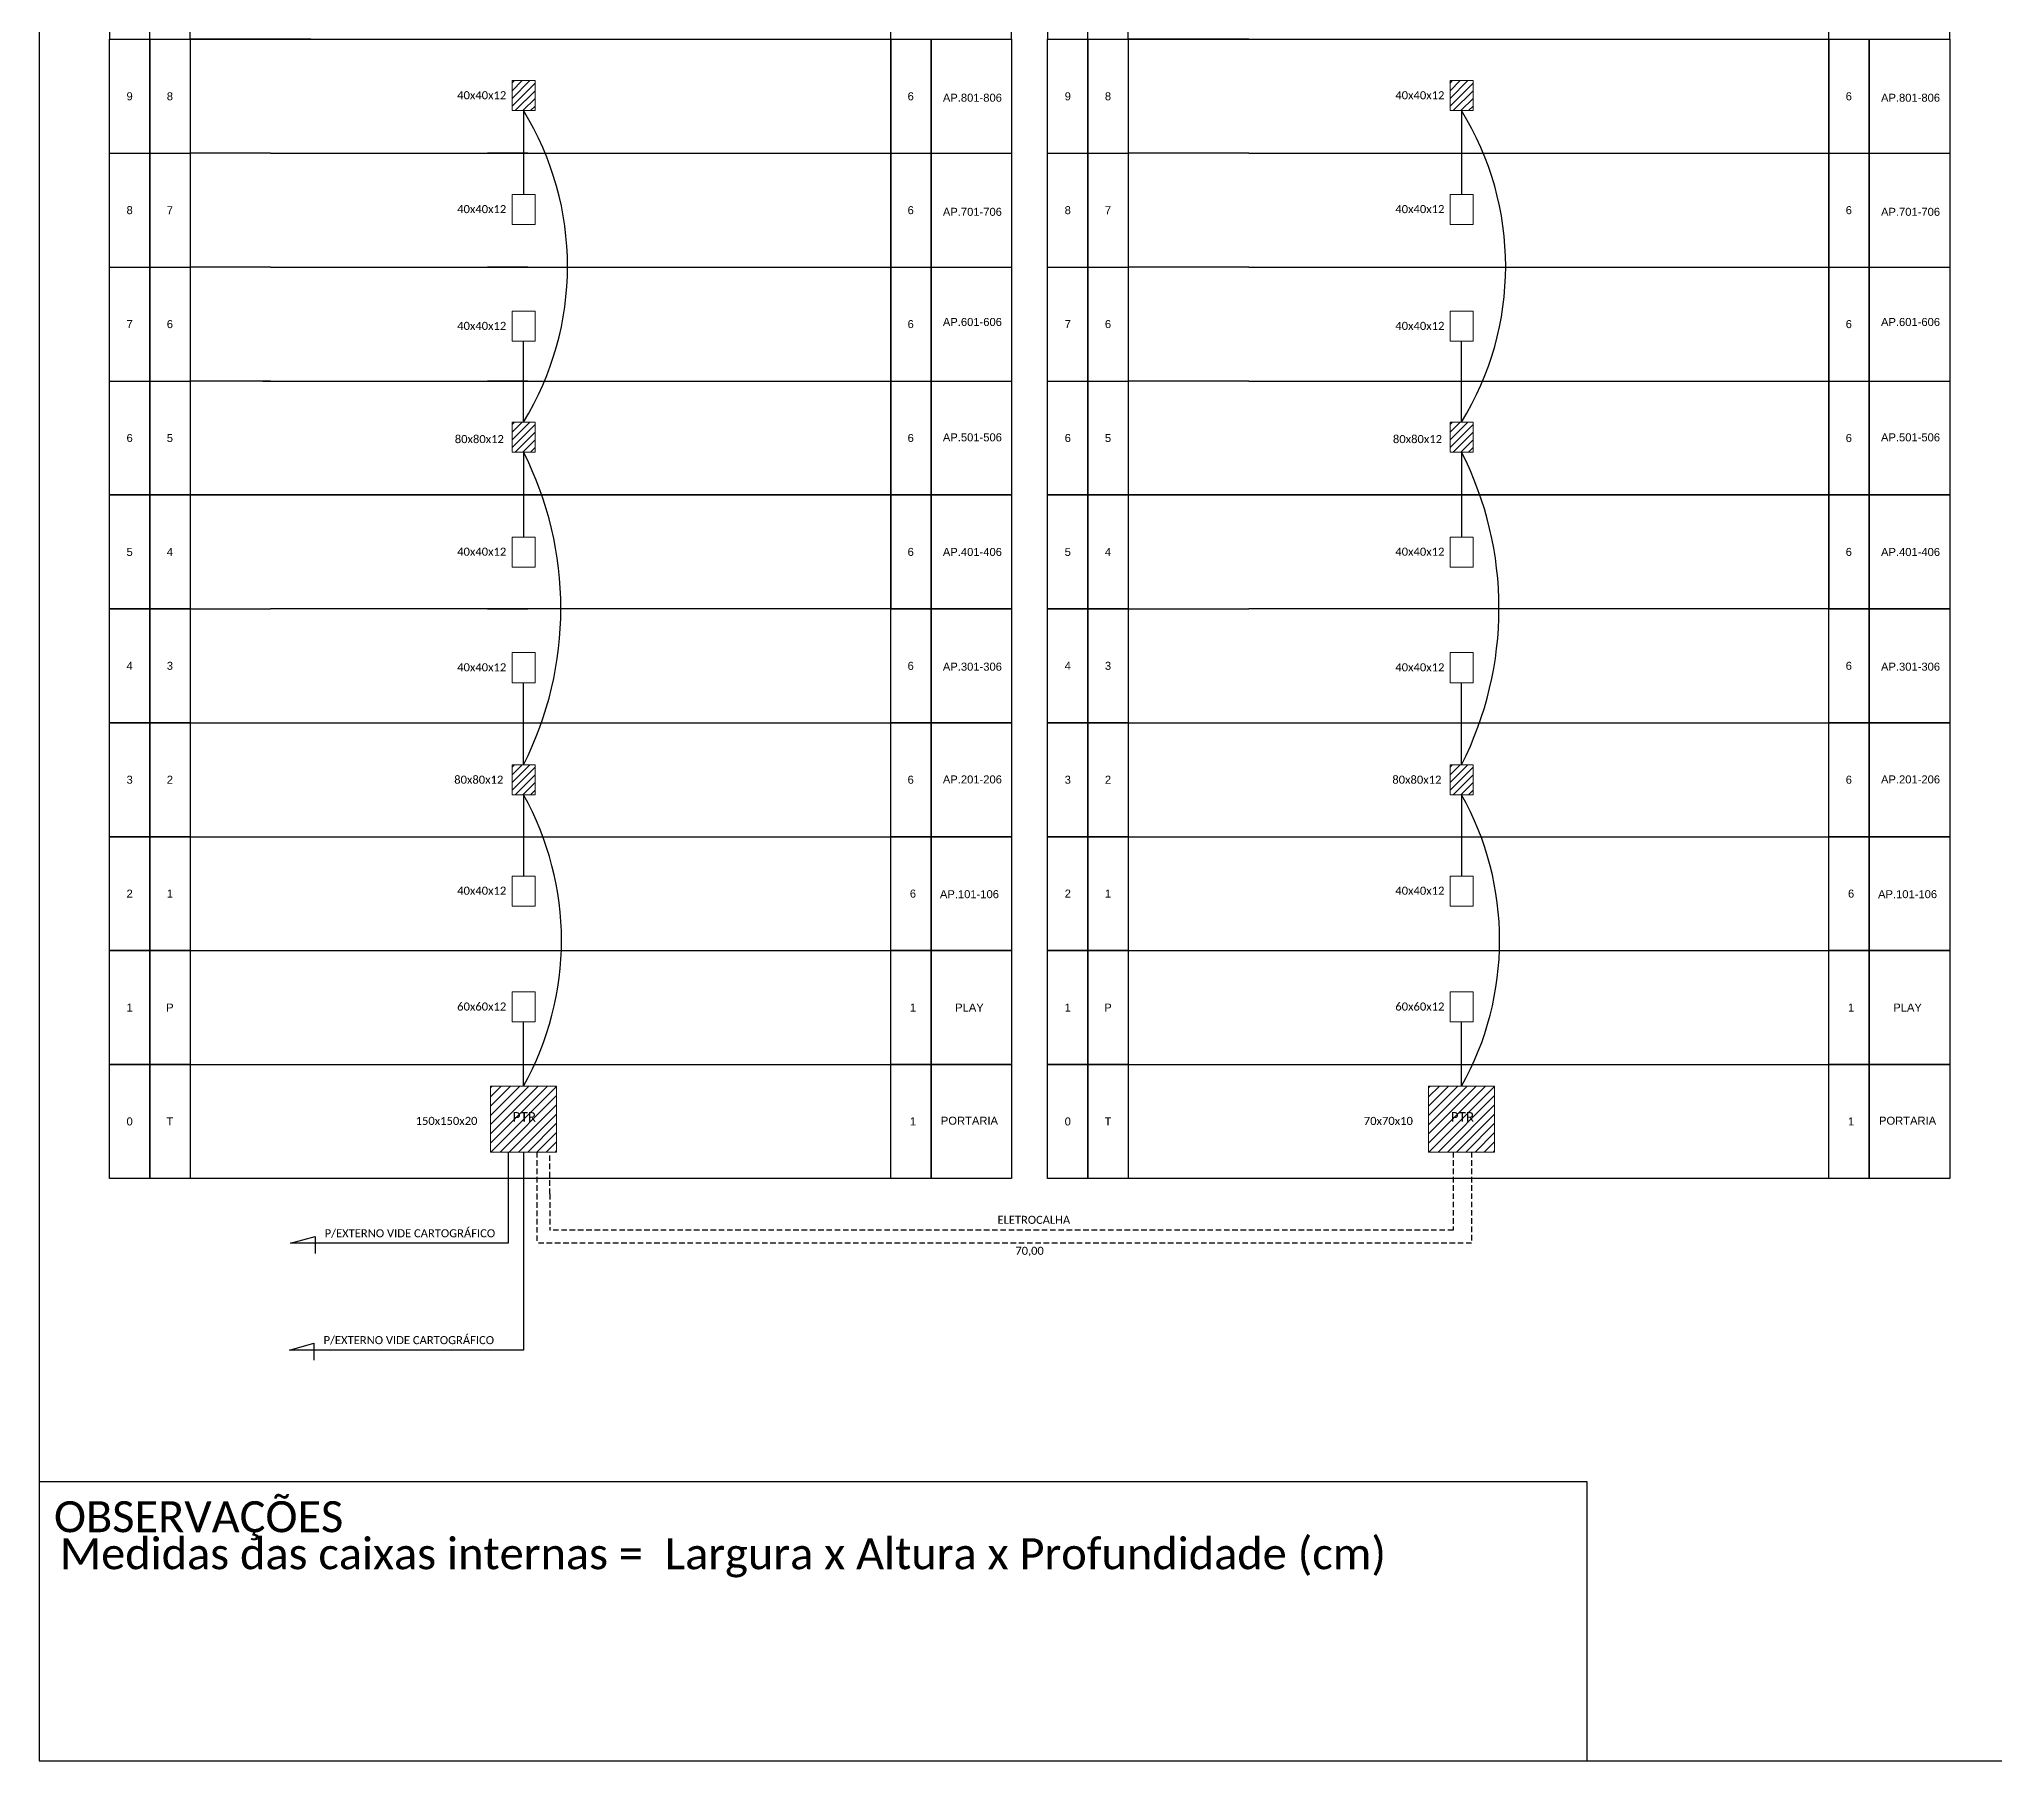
# Paper-space layout 'CDOI-23535-23536' of a CAD drawing. Extents: x 1042 to 2895, y 14 to 608.
# Drawn here: x 1041.7 to 1491.5, y 14.3 to 410.3 of the extents above; entities that cross this region are included whole.
import ezdxf
from ezdxf.enums import TextEntityAlignment as Align

# ---------------------------------------------------------------- set-up
doc = ezdxf.new("R2010")
doc.units = ezdxf.units.DM
doc.header["$MEASUREMENT"] = 0
doc.linetypes.add('DASHED', pattern=[19.05, 12.7, -6.35])
doc.styles.add('ARIAL', font='arial.ttf')
doc.styles.add('WMF-Calibri0', font='calibri.ttf')

psp = doc.layouts.new('CDOI-23535-23536')

# ---------------------------------------------------------------- hatches: boundary and pattern name
h = psp.add_hatch()
h.set_pattern_fill('ANSI31', color=1, scale=10)
h.set_pattern_definition([(45, (-11037.1079, -1382.2455), (-0.88388348, 0.88388348), [])])
h.paths.add_polyline_path([(1155.71, 400.75), (1150.42, 400.75), (1150.42, 393.85), (1155.71, 393.85)])
h = psp.add_hatch()
h.set_pattern_fill('ANSI31', color=1, scale=10)
h.set_pattern_definition([(45, (-10821.3528, -1382.2455), (-0.88388348, 0.88388348), [])])
h.paths.add_polyline_path([(1371.47, 400.75), (1366.17, 400.75), (1366.17, 393.85), (1371.47, 393.85)])
h = psp.add_hatch()
h.set_pattern_fill('ANSI31', color=1, scale=10)
h.set_pattern_definition([(45, (-11037.1079, -1460.7594), (-0.88388348, 0.88388348), [])])
h.paths.add_polyline_path([(1155.71, 322.23), (1150.42, 322.23), (1150.42, 315.34), (1155.71, 315.34)])
h = psp.add_hatch()
h.set_pattern_fill('ANSI31', color=1, scale=10)
h.set_pattern_definition([(45, (-10821.3528, -1460.7594), (-0.88388348, 0.88388348), [])])
h.paths.add_polyline_path([(1371.47, 322.23), (1366.17, 322.23), (1366.17, 315.34), (1371.47, 315.34)])
h = psp.add_hatch()
h.set_pattern_fill('ANSI31', color=1, scale=10)
h.set_pattern_definition([(45, (-11037.1079, -1539.5625), (-0.88388348, 0.88388348), [])])
h.paths.add_polyline_path([(1155.71, 243.43), (1150.42, 243.43), (1150.42, 236.54), (1155.71, 236.54)])
h = psp.add_hatch()
h.set_pattern_fill('ANSI31', color=1, scale=10)
h.set_pattern_definition([(45, (-10821.3528, -1539.5625), (-0.88388348, 0.88388348), [])])
h.paths.add_polyline_path([(1371.47, 243.43), (1366.17, 243.43), (1366.17, 236.54), (1371.47, 236.54)])
h = psp.add_hatch()
h.set_pattern_fill('ANSI31', color=1, scale=12, style=0)
h.set_pattern_definition([(45, (411.891, -307.7658), (-1.0606602, 1.0606602), [])])
h.paths.add_polyline_path([(1160.65, 169.5), (1145.48, 169.5), (1145.48, 154.36), (1160.65, 154.36)])
h.paths.add_polyline_path([(1150.2, 160.45), (1156.72, 160.45), (1156.72, 164.39), (1150.2, 164.39)], flags=9)
h = psp.add_hatch()
h.set_pattern_fill('ANSI31', color=1, scale=12, style=0)
h.set_pattern_definition([(45, (627.6461, -307.7658), (-1.0606602, 1.0606602), [])])
h.paths.add_polyline_path([(1376.41, 169.5), (1361.23, 169.5), (1361.23, 154.36), (1376.41, 154.36)])
h.paths.add_polyline_path([(1365.96, 160.45), (1372.47, 160.45), (1372.47, 164.39), (1365.96, 164.39)], flags=9)

# ---------------------------------------------------------------- linework, layer by layer
at = {"color": 0}
for p, q in [((1057.85, 410.25), (1067.11, 410.25)), ((1057.85, 384.05), (1057.85, 410.25)), ((1057.85, 410.25), (1067.11, 410.25)), ((1067.11, 410.25), (1067.11, 384.05)), ((1067.11, 410.25), (1076.37, 410.25)), ((1067.11, 384.05), (1067.11, 410.25)), ((1067.11, 410.25), (1076.37, 410.25)), ((1076.37, 410.25), (1076.37, 384.05)), ((1094.88, 410.25), (1076.37, 410.25)), ((1076.37, 410.25), (1076.37, 384.05)), ((1094.88, 410.25), (1076.37, 410.25)), ((1104.14, 410.25), (1094.88, 410.25)), ((1104.14, 410.25), (1094.88, 410.25)), ((1104.14, 410.25), (1237.53, 410.25)), ((1104.14, 410.25), (1237.53, 410.25)), ((1237.53, 410.25), (1237.53, 384.05)), ((1237.53, 410.25), (1246.79, 410.25)), ((1237.53, 384.05), (1237.53, 410.25)), ((1237.53, 410.25), (1246.79, 410.25)), ((1246.79, 410.25), (1265.31, 410.25)), ((1246.79, 384.05), (1246.79, 410.25)), ((1246.79, 410.25), (1246.79, 384.05)), ((1246.79, 410.25), (1265.31, 410.25)), ((1265.31, 410.25), (1265.31, 384.05)), ((1273.61, 410.25), (1282.87, 410.25)), ((1273.61, 384.05), (1273.61, 410.25)), ((1273.61, 410.25), (1282.87, 410.25)), ((1282.87, 410.25), (1282.87, 384.05)), ((1282.87, 410.25), (1292.12, 410.25)), ((1282.87, 384.05), (1282.87, 410.25)), ((1282.87, 410.25), (1292.12, 410.25)), ((1292.12, 410.25), (1292.12, 384.05)), ((1310.64, 410.25), (1292.12, 410.25)), ((1292.12, 410.25), (1292.12, 384.05)), ((1310.64, 410.25), (1292.12, 410.25)), ((1319.9, 410.25), (1310.64, 410.25)), ((1319.9, 410.25), (1310.64, 410.25)), ((1319.9, 410.25), (1453.29, 410.25)), ((1319.9, 410.25), (1453.29, 410.25)), ((1453.29, 410.25), (1453.29, 384.05)), ((1453.29, 410.25), (1462.54, 410.25)), ((1453.29, 384.05), (1453.29, 410.25)), ((1453.29, 410.25), (1462.54, 410.25)), ((1462.54, 410.25), (1481.06, 410.25)), ((1462.54, 384.05), (1462.54, 410.25)), ((1462.54, 410.25), (1462.54, 384.05)), ((1462.54, 410.25), (1481.06, 410.25)), ((1481.06, 410.25), (1481.06, 384.05)), ((1057.85, 384.05), (1067.11, 384.05)), ((1057.85, 357.86), (1057.85, 384.05)), ((1067.11, 384.05), (1067.11, 357.86)), ((1067.11, 384.05), (1076.37, 384.05)), ((1067.11, 357.86), (1067.11, 384.05)), ((1076.37, 384.05), (1076.37, 357.86)), ((1094.88, 384.05), (1076.37, 384.05)), ((1076.37, 384.05), (1076.37, 357.86)), ((1094.88, 384.05), (1237.53, 384.05)), ((1154.04, 384.05), (1144.78, 384.05)), ((1237.53, 384.05), (1237.53, 357.86)), ((1237.53, 384.05), (1246.79, 384.05)), ((1237.53, 357.86), (1237.53, 384.05)), ((1246.79, 384.05), (1265.31, 384.05)), ((1246.79, 357.86), (1246.79, 384.05)), ((1246.79, 384.05), (1246.79, 357.86)), ((1265.31, 384.05), (1265.31, 356.37)), ((1273.61, 384.05), (1282.87, 384.05)), ((1273.61, 357.86), (1273.61, 384.05)), ((1282.87, 384.05), (1282.87, 357.86)), ((1282.87, 384.05), (1292.12, 384.05)), ((1282.87, 357.86), (1282.87, 384.05)), ((1292.12, 384.05), (1292.12, 357.86)), ((1310.64, 384.05), (1292.12, 384.05)), ((1292.12, 384.05), (1292.12, 357.86)), ((1319.9, 384.05), (1310.64, 384.05)), ((1319.9, 384.05), (1453.29, 384.05)), ((1453.29, 384.05), (1453.29, 357.86)), ((1453.29, 384.05), (1462.54, 384.05)), ((1453.29, 357.86), (1453.29, 384.05)), ((1462.54, 384.05), (1481.06, 384.05)), ((1462.54, 357.86), (1462.54, 384.05)), ((1462.54, 384.05), (1462.54, 357.86)), ((1481.06, 384.05), (1481.06, 356.37)), ((1057.85, 357.86), (1067.11, 357.86)), ((1057.85, 331.66), (1057.85, 357.86)), ((1067.11, 357.86), (1067.11, 331.66)), ((1067.11, 357.86), (1076.37, 357.86)), ((1067.11, 331.66), (1067.11, 357.86)), ((1076.37, 357.86), (1076.37, 331.66)), ((1094.88, 357.86), (1076.37, 357.86)), ((1076.37, 357.86), (1076.37, 331.66)), ((1094.88, 357.86), (1237.53, 357.86)), ((1154.04, 357.86), (1144.78, 357.86)), ((1237.53, 357.86), (1237.53, 331.66)), ((1237.53, 357.86), (1246.79, 357.86)), ((1237.53, 331.66), (1237.53, 357.86)), ((1246.79, 357.86), (1265.31, 357.86)), ((1246.79, 331.66), (1246.79, 357.86)), ((1246.79, 357.86), (1246.79, 331.66)), ((1265.31, 356.37), (1265.31, 330.18)), ((1273.61, 357.86), (1282.87, 357.86)), ((1273.61, 331.66), (1273.61, 357.86)), ((1282.87, 357.86), (1282.87, 331.66)), ((1282.87, 357.86), (1292.12, 357.86)), ((1282.87, 331.66), (1282.87, 357.86)), ((1292.12, 357.86), (1292.12, 331.66)), ((1310.64, 357.86), (1292.12, 357.86)), ((1292.12, 357.86), (1292.12, 331.66)), ((1319.9, 357.86), (1310.64, 357.86)), ((1319.9, 357.86), (1453.29, 357.86)), ((1453.29, 357.86), (1453.29, 331.66)), ((1453.29, 357.86), (1462.54, 357.86)), ((1453.29, 331.66), (1453.29, 357.86)), ((1462.54, 357.86), (1481.06, 357.86)), ((1462.54, 331.66), (1462.54, 357.86)), ((1462.54, 357.86), (1462.54, 331.66)), ((1481.06, 356.37), (1481.06, 330.18)), ((1057.85, 331.66), (1067.11, 331.66)), ((1057.85, 305.47), (1057.85, 331.66)), ((1067.11, 331.66), (1067.11, 305.47)), ((1067.11, 331.66), (1076.37, 331.66)), ((1067.11, 305.47), (1067.11, 331.66)), ((1076.37, 331.66), (1076.37, 305.47)), ((1094.88, 331.66), (1076.37, 331.66)), ((1076.37, 331.66), (1076.37, 305.47)), ((1093.13, 331.66), (1237.53, 331.66)), ((1154.04, 331.66), (1144.78, 331.66)), ((1237.53, 331.66), (1237.53, 305.47)), ((1237.53, 331.66), (1246.79, 331.66)), ((1237.53, 305.47), (1237.53, 331.66)), ((1246.79, 331.66), (1265.31, 331.66)), ((1246.79, 305.47), (1246.79, 331.66)), ((1246.79, 331.66), (1246.79, 305.47)), ((1265.31, 330.18), (1265.31, 303.98)), ((1273.61, 331.66), (1282.87, 331.66)), ((1273.61, 305.47), (1273.61, 331.66)), ((1282.87, 331.66), (1282.87, 305.47)), ((1282.87, 331.66), (1292.12, 331.66)), ((1282.87, 305.47), (1282.87, 331.66)), ((1292.12, 331.66), (1292.12, 305.47)), ((1310.64, 331.66), (1292.12, 331.66)), ((1292.12, 331.66), (1292.12, 305.47)), ((1319.9, 331.66), (1310.64, 331.66)), ((1319.9, 331.66), (1453.29, 331.66)), ((1453.29, 331.66), (1453.29, 305.47)), ((1453.29, 331.66), (1462.54, 331.66)), ((1453.29, 305.47), (1453.29, 331.66)), ((1462.54, 331.66), (1481.06, 331.66)), ((1462.54, 305.47), (1462.54, 331.66)), ((1462.54, 331.66), (1462.54, 305.47)), ((1481.06, 330.18), (1481.06, 303.98)), ((1057.85, 305.47), (1067.11, 305.47)), ((1057.85, 279.27), (1057.85, 305.47)), ((1067.11, 305.47), (1057.85, 305.47)), ((1067.11, 305.47), (1067.11, 279.27)), ((1067.11, 305.47), (1076.37, 305.47)), ((1067.11, 279.27), (1067.11, 305.47)), ((1076.37, 305.47), (1067.11, 305.47)), ((1076.37, 305.47), (1076.37, 279.27)), ((1094.88, 305.47), (1076.37, 305.47)), ((1076.37, 305.47), (1076.37, 279.27)), ((1076.37, 305.47), (1094.88, 305.47)), ((1094.88, 305.47), (1237.53, 305.47)), ((1237.53, 305.47), (1094.88, 305.47)), ((1154.04, 305.47), (1144.78, 305.47)), ((1144.78, 305.47), (1154.04, 305.47)), ((1237.53, 305.47), (1237.53, 279.27)), ((1237.53, 305.47), (1246.79, 305.47)), ((1237.53, 279.27), (1237.53, 305.47)), ((1246.79, 305.47), (1237.53, 305.47)), ((1246.79, 305.47), (1265.31, 305.47)), ((1246.79, 279.27), (1246.79, 305.47)), ((1246.79, 305.47), (1246.79, 279.27)), ((1265.31, 305.47), (1246.79, 305.47)), ((1265.31, 303.98), (1265.31, 277.79)), ((1273.61, 305.47), (1282.87, 305.47)), ((1273.61, 279.27), (1273.61, 305.47)), ((1282.87, 305.47), (1273.61, 305.47)), ((1282.87, 305.47), (1282.87, 279.27)), ((1282.87, 305.47), (1292.12, 305.47)), ((1282.87, 279.27), (1282.87, 305.47)), ((1292.12, 305.47), (1282.87, 305.47)), ((1292.12, 305.47), (1292.12, 279.27)), ((1310.64, 305.47), (1292.12, 305.47)), ((1292.12, 305.47), (1292.12, 279.27)), ((1292.12, 305.47), (1310.64, 305.47)), ((1319.9, 305.47), (1310.64, 305.47)), ((1310.64, 305.47), (1319.9, 305.47)), ((1319.9, 305.47), (1453.29, 305.47)), ((1453.29, 305.47), (1319.9, 305.47)), ((1453.29, 305.47), (1453.29, 279.27)), ((1453.29, 305.47), (1462.54, 305.47)), ((1453.29, 279.27), (1453.29, 305.47)), ((1462.54, 305.47), (1453.29, 305.47)), ((1462.54, 305.47), (1481.06, 305.47)), ((1462.54, 279.27), (1462.54, 305.47)), ((1462.54, 305.47), (1462.54, 279.27)), ((1481.06, 305.47), (1462.54, 305.47)), ((1481.06, 303.98), (1481.06, 277.79)), ((1067.11, 279.27), (1057.85, 279.27)), ((1076.37, 279.27), (1067.11, 279.27)), ((1076.37, 279.27), (1094.88, 279.27)), ((1237.53, 279.27), (1094.88, 279.27)), ((1144.78, 279.27), (1154.04, 279.27)), ((1246.79, 279.27), (1237.53, 279.27)), ((1265.31, 279.27), (1246.79, 279.27)), ((1282.87, 279.27), (1273.61, 279.27)), ((1292.12, 279.27), (1282.87, 279.27)), ((1292.12, 279.27), (1310.64, 279.27)), ((1310.64, 279.27), (1319.9, 279.27)), ((1453.29, 279.27), (1319.9, 279.27)), ((1462.54, 279.27), (1453.29, 279.27)), ((1481.06, 279.27), (1462.54, 279.27)), ((1076.37, 174.49), (1237.53, 174.49)), ((1237.53, 174.49), (1246.79, 174.49)), ((1237.53, 148.3), (1237.53, 174.49)), ((1246.79, 174.49), (1265.31, 174.49)), ((1246.79, 148.3), (1246.79, 174.49)), ((1246.79, 174.49), (1246.79, 148.3)), ((1265.31, 174.49), (1265.31, 148.3)), ((1292.12, 174.49), (1453.29, 174.49)), ((1453.29, 174.49), (1462.54, 174.49)), ((1453.29, 148.3), (1453.29, 174.49)), ((1462.54, 174.49), (1481.06, 174.49)), ((1462.54, 148.3), (1462.54, 174.49)), ((1462.54, 174.49), (1462.54, 148.3)), ((1481.06, 174.49), (1481.06, 148.3)), ((1237.53, 148.3), (1076.37, 148.3)), ((1246.79, 148.3), (1237.53, 148.3)), ((1265.31, 148.3), (1246.79, 148.3)), ((1453.29, 148.3), (1292.12, 148.3)), ((1462.54, 148.3), (1453.29, 148.3)), ((1481.06, 148.3), (1462.54, 148.3))]:
    psp.add_line(p, q, dxfattribs=at)
for points in [[(1041.66, 14.34), (1880.23, 14.34), (1880.23, 608.34), (1041.66, 608.34), (1041.66, 14.34)], [(1076.37, 410.25), (1265.31, 410.25), (1265.31, 416.83), (1076.37, 416.83), (1076.37, 416.83), (1076.37, 413.54)], [(1237.52, 410.25), (1237.52, 416.83)], [(1292.12, 410.25), (1481.06, 410.25), (1481.06, 416.83), (1292.12, 416.83), (1292.12, 416.83), (1292.12, 413.54)], [(1453.27, 410.25), (1453.27, 416.83)], [(1067.11, 410.25), (1067.11, 413.54)], [(1282.87, 410.25), (1282.87, 413.54)], [(1076.37, 253.08), (1237.53, 253.08)], [(1292.12, 253.08), (1453.29, 253.08)], [(1076.37, 226.88), (1237.53, 226.88)], [(1292.12, 226.88), (1453.29, 226.88)], [(1076.37, 200.69), (1237.53, 200.69)], [(1292.12, 200.69), (1453.29, 200.69)], [(1041.66, 78.59), (1397.61, 78.59)]]:
    psp.add_lwpolyline(points)
for points in [[(1057.85, 410.25), (1076.37, 410.25), (1076.37, 413.54), (1057.85, 413.54)], [(1273.61, 410.25), (1292.12, 410.25), (1292.12, 413.54), (1273.61, 413.54)]]:
    psp.add_lwpolyline(points, close=True)
at = {"color": 1, "lineweight": 0}
for points in [[(1150.42, 400.75), (1155.71, 400.75), (1155.71, 393.85), (1150.42, 393.85)], [(1366.17, 400.75), (1371.47, 400.75), (1371.47, 393.85), (1366.17, 393.85)], [(1150.42, 322.23), (1155.71, 322.23), (1155.71, 315.34), (1150.42, 315.34)], [(1366.17, 322.23), (1371.47, 322.23), (1371.47, 315.34), (1366.17, 315.34)], [(1150.42, 243.43), (1155.71, 243.43), (1155.71, 236.54), (1150.42, 236.54)], [(1366.17, 243.43), (1371.47, 243.43), (1371.47, 236.54), (1366.17, 236.54)], [(1145.48, 169.53), (1160.65, 169.53), (1160.65, 154.36), (1145.48, 154.36)], [(1361.23, 169.53), (1376.41, 169.53), (1376.41, 154.36), (1361.23, 154.36)]]:
    psp.add_lwpolyline(points, close=True, dxfattribs=at)
at = {"color": 3}
for points in [[(1153.06, 393.85), (1153.06, 374.57)], [(1368.82, 393.85), (1368.82, 374.57)], [(1153.06, 322.23), (1153.06, 340.82)], [(1368.82, 322.23), (1368.82, 340.82)], [(1153.06, 315.34), (1153.06, 295.78)], [(1368.82, 315.34), (1368.82, 295.78)], [(1153.06, 243.43), (1153.06, 262.3)], [(1368.82, 243.43), (1368.82, 262.3)], [(1153.06, 236.54), (1153.06, 217.82)], [(1368.82, 236.54), (1368.82, 217.82)], [(1153.06, 169.53), (1153.06, 184.29)], [(1368.82, 169.53), (1368.82, 184.29)]]:
    psp.add_lwpolyline(points, dxfattribs=at)
at = {"lineweight": 0}
for points in [[(1150.42, 374.57), (1155.71, 374.57), (1155.71, 367.67), (1150.42, 367.67)], [(1366.17, 374.57), (1371.47, 374.57), (1371.47, 367.67), (1366.17, 367.67)], [(1150.42, 347.71), (1155.71, 347.71), (1155.71, 340.82), (1150.42, 340.82)], [(1366.17, 347.71), (1371.47, 347.71), (1371.47, 340.82), (1366.17, 340.82)], [(1150.42, 295.78), (1155.71, 295.78), (1155.71, 288.89), (1150.42, 288.89)], [(1366.17, 295.78), (1371.47, 295.78), (1371.47, 288.89), (1366.17, 288.89)], [(1150.42, 269.2), (1155.71, 269.2), (1155.71, 262.3), (1150.42, 262.3)], [(1366.17, 269.2), (1371.47, 269.2), (1371.47, 262.3), (1366.17, 262.3)], [(1150.42, 217.82), (1155.71, 217.82), (1155.71, 210.92), (1150.42, 210.92)], [(1366.17, 217.82), (1371.47, 217.82), (1371.47, 210.92), (1366.17, 210.92)], [(1150.42, 191.18), (1155.71, 191.18), (1155.71, 184.29), (1150.42, 184.29)], [(1366.17, 191.18), (1371.47, 191.18), (1371.47, 184.29), (1366.17, 184.29)]]:
    psp.add_lwpolyline(points, close=True, dxfattribs=at)
at = {"color": 0}
for points in [[(1057.85, 279.27), (1067.11, 279.27), (1067.11, 253.08), (1057.85, 253.08)], [(1067.11, 279.27), (1076.37, 279.27), (1076.37, 253.08), (1067.11, 253.08)], [(1237.53, 279.27), (1246.79, 279.27), (1246.79, 253.08), (1237.53, 253.08)], [(1246.79, 279.27), (1265.31, 279.27), (1265.31, 253.08), (1246.79, 253.08)], [(1273.61, 279.27), (1282.87, 279.27), (1282.87, 253.08), (1273.61, 253.08)], [(1282.87, 279.27), (1292.12, 279.27), (1292.12, 253.08), (1282.87, 253.08)], [(1453.29, 279.27), (1462.54, 279.27), (1462.54, 253.08), (1453.29, 253.08)], [(1462.54, 279.27), (1481.06, 279.27), (1481.06, 253.08), (1462.54, 253.08)], [(1057.85, 253.08), (1067.11, 253.08), (1067.11, 226.88), (1057.85, 226.88)], [(1067.11, 253.08), (1076.37, 253.08), (1076.37, 226.88), (1067.11, 226.88)], [(1237.53, 253.08), (1246.79, 253.08), (1246.79, 226.88), (1237.53, 226.88)], [(1246.79, 253.08), (1265.31, 253.08), (1265.31, 226.88), (1246.79, 226.88)], [(1273.61, 253.08), (1282.87, 253.08), (1282.87, 226.88), (1273.61, 226.88)], [(1282.87, 253.08), (1292.12, 253.08), (1292.12, 226.88), (1282.87, 226.88)], [(1453.29, 253.08), (1462.54, 253.08), (1462.54, 226.88), (1453.29, 226.88)], [(1462.54, 253.08), (1481.06, 253.08), (1481.06, 226.88), (1462.54, 226.88)], [(1057.85, 226.88), (1067.11, 226.88), (1067.11, 200.69), (1057.85, 200.69)], [(1067.11, 226.88), (1076.37, 226.88), (1076.37, 200.69), (1067.11, 200.69)], [(1237.53, 226.88), (1246.79, 226.88), (1246.79, 200.69), (1237.53, 200.69)], [(1246.79, 226.88), (1265.31, 226.88), (1265.31, 200.69), (1246.79, 200.69)], [(1273.61, 226.88), (1282.87, 226.88), (1282.87, 200.69), (1273.61, 200.69)], [(1282.87, 226.88), (1292.12, 226.88), (1292.12, 200.69), (1282.87, 200.69)], [(1453.29, 226.88), (1462.54, 226.88), (1462.54, 200.69), (1453.29, 200.69)], [(1462.54, 226.88), (1481.06, 226.88), (1481.06, 200.69), (1462.54, 200.69)], [(1057.85, 200.69), (1067.11, 200.69), (1067.11, 174.49), (1057.85, 174.49)], [(1067.11, 200.69), (1076.37, 200.69), (1076.37, 174.49), (1067.11, 174.49)], [(1237.53, 200.69), (1246.79, 200.69), (1246.79, 174.49), (1237.53, 174.49)], [(1246.79, 200.69), (1265.31, 200.69), (1265.31, 174.49), (1246.79, 174.49)], [(1273.61, 200.69), (1282.87, 200.69), (1282.87, 174.49), (1273.61, 174.49)], [(1282.87, 200.69), (1292.12, 200.69), (1292.12, 174.49), (1282.87, 174.49)], [(1453.29, 200.69), (1462.54, 200.69), (1462.54, 174.49), (1453.29, 174.49)], [(1462.54, 200.69), (1481.06, 200.69), (1481.06, 174.49), (1462.54, 174.49)], [(1057.85, 174.49), (1067.11, 174.49), (1067.11, 148.3), (1057.85, 148.3)], [(1067.11, 174.49), (1076.37, 174.49), (1076.37, 148.3), (1067.11, 148.3)], [(1273.61, 174.49), (1282.87, 174.49), (1282.87, 148.3), (1273.61, 148.3)], [(1282.87, 174.49), (1292.12, 174.49), (1292.12, 148.3), (1282.87, 148.3)]]:
    psp.add_lwpolyline(points, close=True, dxfattribs=at)
at = {"color": 1}
for points in [[(1149.53, 154.36), (1149.53, 133.37), (1099.47, 133.37), (1105.13, 134.94), (1105.13, 131.05)], [(1153.06, 154.36), (1153.06, 108.8)], [(1153.06, 108.8), (1153.06, 108.8), (1099.22, 108.8), (1104.88, 110.37), (1104.88, 106.48)]]:
    psp.add_lwpolyline(points, dxfattribs=at)
at = {"linetype": 'DASHED', "ltscale": 0.1}
for points in [[(1156.09, 154.36), (1156.11, 154.36), (1156.11, 144.71)], [(1159.12, 144.71), (1159.12, 154.39)], [(1366.88, 154.36), (1366.88, 136.41)], [(1371.11, 154.36), (1371.11, 133.37)], [(1156.11, 144.71), (1156.11, 133.37)], [(1159.12, 144.71), (1159.12, 136.41)], [(1366.88, 136.41), (1159.12, 136.41)], [(1371.11, 133.37), (1156.11, 133.37)]]:
    psp.add_lwpolyline(points, dxfattribs=at)
at = {"linetype": 'Continuous'}
psp.add_lwpolyline([(1397.61, 78.59), (1397.61, 14.34)], dxfattribs=at)
at = {"color": 3}
for centre, radius, start, end in [((1094.83, 358.04), 68.36, 328.4121, 31.5879), ((1310.59, 358.04), 68.36, 328.4121, 31.5879), ((1082.13, 279.38), 79.53, 333.1222, 26.8778), ((1297.88, 279.38), 79.53, 333.1222, 26.8778), ((1093.23, 203.03), 68.57, 330.7538, 29.2462), ((1308.99, 203.03), 68.57, 330.7538, 29.2462)]:
    psp.add_arc(centre, radius, start, end, dxfattribs=at)

# ---------------------------------------------------------------- texts
at = {"color": 0, "style": 'ARIAL'}
for s, p in [('9', (1062.48, 397.15)), ('8', (1071.74, 397.15)), ('6', (1242.11, 397.15)), ('AP.801-806', (1256.3, 396.82)), ('9', (1278.24, 397.15)), ('8', (1287.49, 397.15)), ('6', (1457.87, 397.15)), ('AP.801-806', (1472.06, 396.82)), ('8', (1062.48, 370.96)), ('7', (1071.74, 370.96)), ('6', (1242.11, 370.96)), ('AP.701-706', (1256.3, 370.58)), ('8', (1278.24, 370.96)), ('7', (1287.49, 370.96)), ('6', (1457.87, 370.96)), ('AP.701-706', (1472.06, 370.58)), ('7', (1062.48, 344.76)), ('6', (1071.74, 344.76)), ('6', (1242.11, 344.76)), ('AP.601-606', (1256.3, 345.25)), ('7', (1278.24, 344.76)), ('6', (1287.49, 344.76)), ('6', (1457.87, 344.76)), ('AP.601-606', (1472.06, 345.25)), ('6', (1062.48, 318.57)), ('5', (1071.74, 318.57)), ('6', (1242.11, 318.57)), ('AP.501-506', (1256.3, 318.72)), ('6', (1278.24, 318.57)), ('5', (1287.49, 318.57)), ('6', (1457.87, 318.57)), ('AP.501-506', (1472.06, 318.72)), ('5', (1062.48, 292.37)), ('4', (1071.74, 292.37)), ('6', (1242.11, 292.37)), ('AP.401-406', (1256.3, 292.36)), ('5', (1278.24, 292.37)), ('4', (1287.49, 292.37)), ('6', (1457.87, 292.37)), ('AP.401-406', (1472.06, 292.36)), ('4', (1062.48, 266.18)), ('3', (1071.74, 266.18)), ('6', (1242.11, 266.18)), ('AP.301-306', (1256.3, 265.98)), ('4', (1278.24, 266.18)), ('3', (1287.49, 266.18)), ('6', (1457.87, 266.18)), ('AP.301-306', (1472.06, 265.98)), ('3', (1062.48, 239.98)), ('2', (1071.74, 239.98)), ('6', (1242.11, 239.98)), ('AP.201-206', (1256.3, 240.05)), ('3', (1278.24, 239.98)), ('2', (1287.49, 239.98)), ('6', (1457.87, 239.98)), ('AP.201-206', (1472.06, 240.05)), ('2', (1062.48, 213.79)), ('1', (1071.74, 213.79)), ('6', (1242.63, 213.79)), ('AP.101-106', (1255.62, 213.66)), ('2', (1278.24, 213.79)), ('1', (1287.49, 213.79)), ('6', (1458.39, 213.79)), ('AP.101-106', (1471.38, 213.66)), ('1', (1062.48, 187.59)), ('P', (1071.74, 187.59)), ('1', (1242.63, 187.59)), ('PLAY', (1255.62, 187.59)), ('1', (1278.24, 187.59)), ('P', (1287.49, 187.59)), ('1', (1458.39, 187.59)), ('PLAY', (1471.38, 187.59)), ('0', (1062.48, 161.4)), ('T', (1071.74, 161.4)), ('1', (1242.63, 161.4)), ('PORTARIA', (1255.62, 161.57)), ('0', (1278.24, 161.4)), ('T', (1287.49, 161.4)), ('1', (1458.39, 161.4)), ('PORTARIA', (1471.38, 161.57))]:
    psp.add_text(s, height=1.84, dxfattribs=at).set_placement(p, align=Align.MIDDLE_CENTER)
at = {"color": 0, "style": 'WMF-Calibri0'}
for s, height, p in [('40x40x12', 1.854, (1137.81, 396.46)), ('40x40x12', 1.854, (1353.57, 396.46)), ('40x40x12', 1.854, (1137.81, 370.28)), ('40x40x12', 1.854, (1353.57, 370.28)), ('40x40x12', 1.854, (1137.81, 343.42)), ('40x40x12', 1.854, (1353.57, 343.42)), ('80x80x12', 1.854, (1137.26, 317.39)), ('80x80x12', 1.854, (1353.02, 317.39)), ('40x40x12', 1.854, (1137.81, 291.49)), ('40x40x12', 1.854, (1353.57, 291.49)), ('40x40x12', 1.854, (1137.81, 264.91)), ('40x40x12', 1.854, (1353.57, 264.91)), ('80x80x12', 1.854, (1137.13, 239.06)), ('80x80x12', 1.854, (1352.88, 239.06)), ('40x40x12', 1.854, (1137.81, 213.53)), ('40x40x12', 1.854, (1353.57, 213.53)), ('60x60x12', 1.854, (1137.81, 186.89)), ('60x60x12', 1.854, (1353.57, 186.89)), ('150x150x20', 1.854, (1128.25, 160.59)), ('70x70x10', 1.854, (1346.32, 160.59)), ('P/EXTERNO VIDE CARTOGRÁFICO ', 1.8536, (1107.33, 134.75)), ('P/EXTERNO VIDE CARTOGRÁFICO ', 1.8536, (1107.08, 110.18))]:
    psp.add_text(s, height=height, dxfattribs=at).set_placement(p)
at = {"color": 7, "style": 'WMF-Calibri0'}
for p in [(1150.58, 161.32), (1366.33, 161.32)]:
    psp.add_text('PTR', height=2.224, dxfattribs=at).set_placement(p)
at = {"color": 3, "style": 'WMF-Calibri0'}
for s, p in [('ELETROCALHA', (1270.44, 138.77)), ('70,00', (1269.45, 131.65))]:
    psp.add_text(s, height=1.84, dxfattribs=at).set_placement(p, align=Align.MIDDLE_CENTER)
at = {"style": 'WMF-Calibri0'}
psp.add_text('OBSERVAÇÕES', height=7.1308, dxfattribs=at).set_placement((1045.08, 66.93))
at = {"insert": (1046.43, 65.55), "char_height": 7.1308, "width": 658.8434, "attachment_point": 1, "style": 'WMF-Calibri0'}
psp.add_mtext('Medidas das caixas internas =  Largura x Altura x Profundidade (cm)', dxfattribs=at)

doc.saveas('drawing.dxf')
